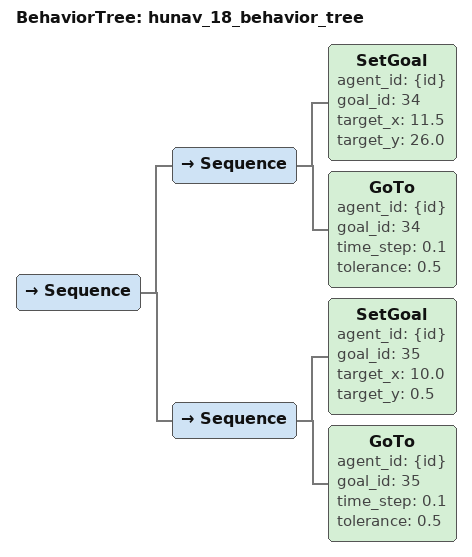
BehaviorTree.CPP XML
<?xml version='1.0' encoding='UTF-8'?>
<root main_tree_to_execute="hunav_18_behavior_tree" BTCPP_format="4">
    <include ros_pkg="arena_simulation_setup" path="configs/hunav/behavior_trees/BTRegularNav.xml" />
    <BehaviorTree ID="hunav_18_behavior_tree">
        <Sequence>
            <Sequence>
                <SetGoal agent_id="{id}" goal_id="34" target_x="11.5" target_y="26.0" />
                <GoTo agent_id="{id}" goal_id="34" time_step="0.1" tolerance="0.5" />
            </Sequence>
            <Sequence>
                <SetGoal agent_id="{id}" goal_id="35" target_x="10.0" target_y="0.5" />
                <GoTo agent_id="{id}" goal_id="35" time_step="0.1" tolerance="0.5" />
            </Sequence>
        </Sequence>
    </BehaviorTree>
</root>
